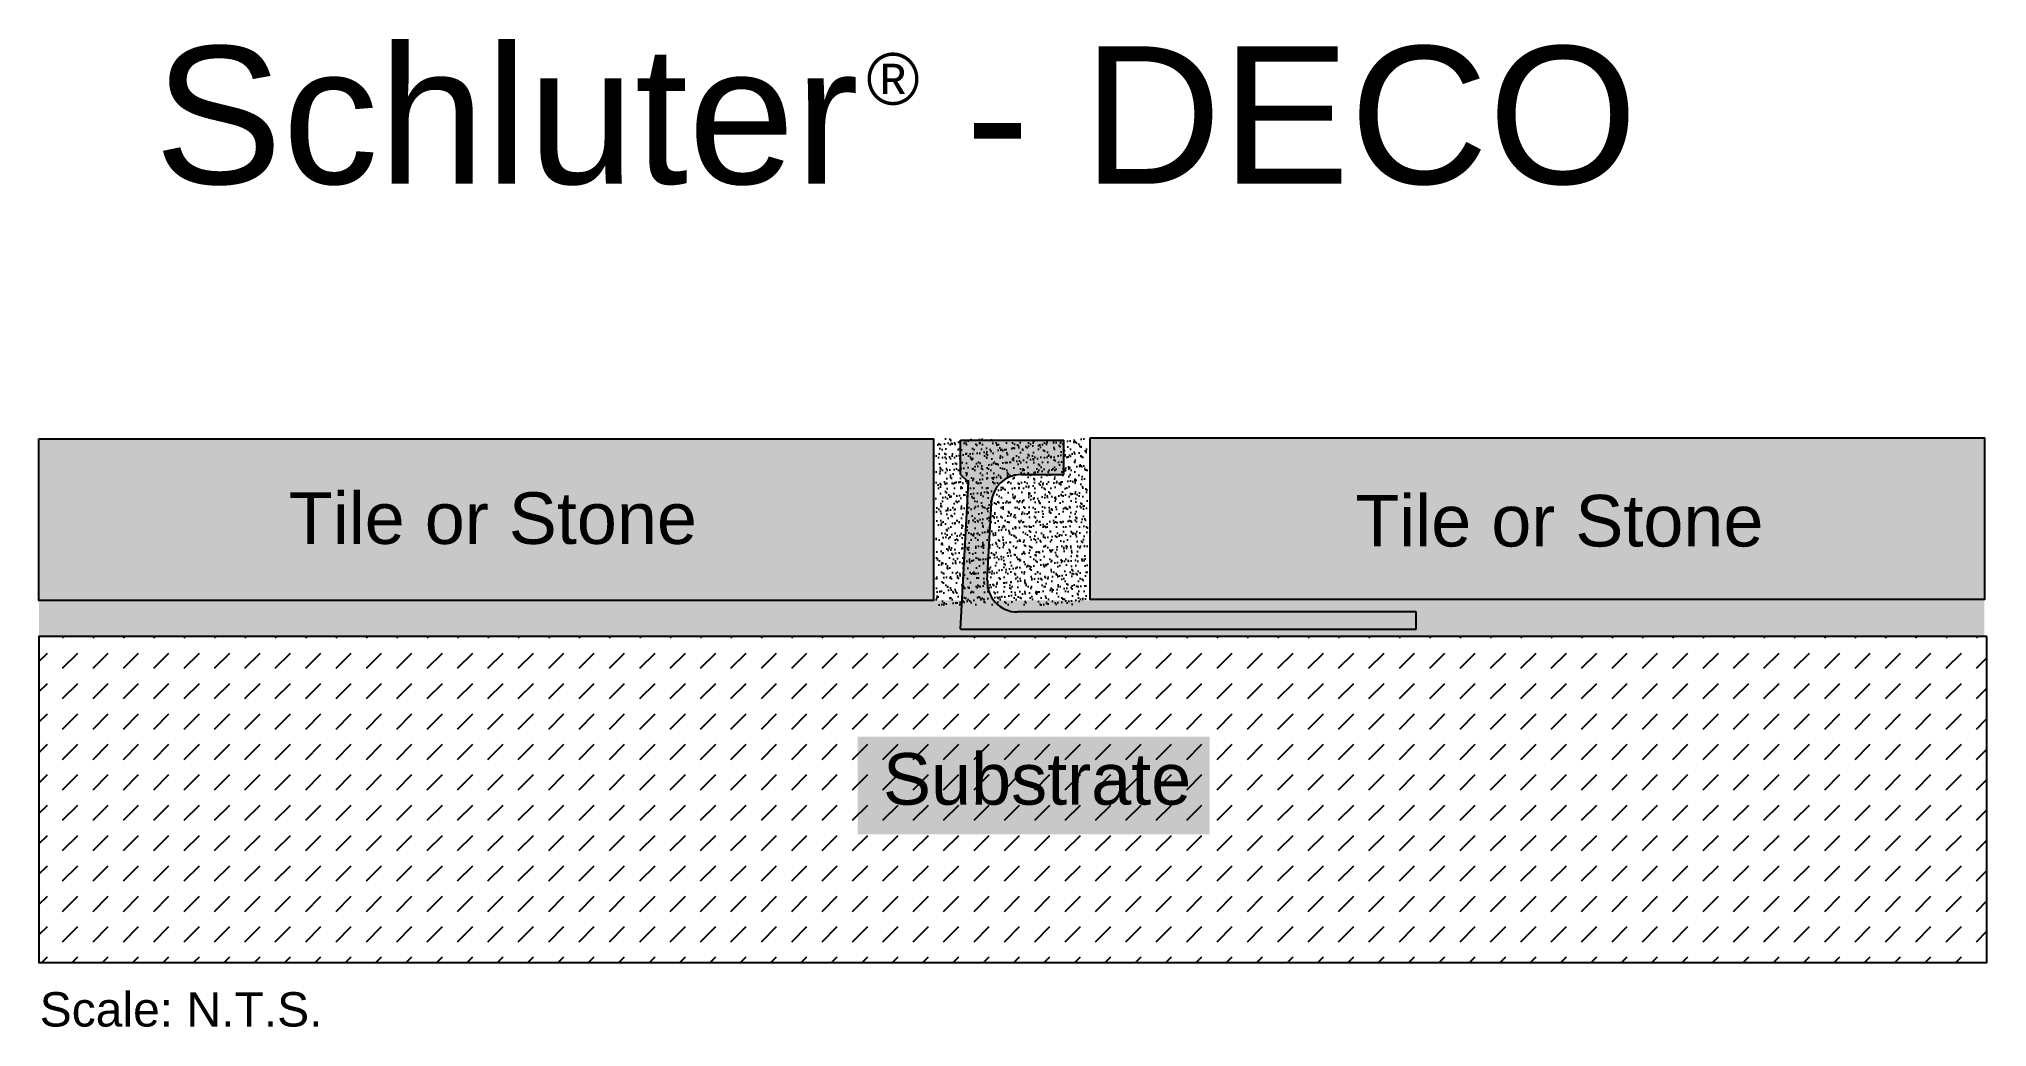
# Model space of a CAD drawing. Extents: x 106 to 220, y 230 to 288.
import ezdxf

# ---------------------------------------------------------------- set-up
doc = ezdxf.new("R2010")
doc.units = 0
doc.header["$MEASUREMENT"] = 0
doc.linetypes.add('VONLAYER', pattern=[0])
for name, color, linetype in [('Profil', 7, 'CONTINUOUS'), ('SCHLÜTER-DECO-E', 7, 'CONTINUOUS'), ('TEXT', 7, 'CONTINUOUS'), ('var4', 7, 'CONTINUOUS')]:
    doc.layers.add(name, color=color, linetype=linetype)
doc.styles.add('ARIAL', font='ARIAL.TTF')
doc.styles.add('STYLE1', font='ARIAL.TTF')

msp = doc.modelspace()

# ---------------------------------------------------------------- hatches: boundary and pattern name
at = {"layer": 'SCHLÜTER-DECO-E', "linetype": 'Continuous'}
for color, points in [(253, [(106.46, 264.38), (158.5, 264.38), (158.5, 254.97), (106.46, 254.97)]), (7, [(163.62, 262.3), (166.09, 262.3), (166.09, 264.3), (160.09, 264.3), (160.09, 262.3), (160.54, 261.85), (160.09, 253.3), (186.59, 253.3), (186.59, 254.3), (163.39, 254.3, -0.429634), (161.64, 256.14), (161.88, 260.64, -0.39896)]), (253, [(167.62, 264.44), (219.66, 264.44), (219.66, 255.02), (167.62, 255.02)])]:
    msp.add_hatch(color=color, dxfattribs=at).paths.add_polyline_path(points)
h = msp.add_hatch(dxfattribs=at)
h.set_pattern_fill('AR-SAND', scale=0.3, style=0)
h.paths.add_polyline_path([(158.65, 264.38), (167.47, 264.38), (167.47, 254.67), (158.65, 254.67)])
h = msp.add_hatch(dxfattribs=at)
h.set_pattern_fill('AR-SAND', scale=0.3, style=0)
h.paths.add_polyline_path([(106.46, 254.97), (219.66, 254.97), (219.66, 252.88), (106.46, 252.88)])
h = msp.add_hatch(dxfattribs=at)
h.set_pattern_fill('DASH', scale=10, angle=45, style=0)
h.paths.add_polyline_path([(219.81, 252.88), (106.46, 252.88), (106.46, 233.9), (219.81, 233.9)])
at = {"layer": 'SCHLÜTER-DECO-E', "linetype": 'Continuous', "true_color": 0xffffff}
msp.add_hatch(color=7, dxfattribs=at).paths.add_polyline_path([(154.09, 247.05), (174.58, 247.05), (174.58, 241.37), (154.09, 241.37)])

# ---------------------------------------------------------------- linework, layer by layer
at = {"layer": 'Profil'}
for p, q in [((160.09, 264.3), (166.09, 264.3)), ((160.09, 262.3), (160.09, 264.3)), ((166.09, 262.3), (166.09, 264.3)), ((160.09, 262.3), (160.54, 261.85)), ((163.62, 262.3), (166.09, 262.3)), ((160.09, 253.3), (160.54, 261.85)), ((161.64, 256.14), (161.88, 260.64)), ((186.59, 254.3), (163.39, 254.3)), ((186.59, 253.3), (186.59, 254.3)), ((160.09, 253.3), (186.59, 253.3))]:
    msp.add_line(p, q, dxfattribs=at)
for centre, start, end in [((163.62, 260.55), 90, 177), ((163.39, 256.05), 177, 270)]:
    msp.add_arc(centre, 1.75, start, end, dxfattribs=at)
at = {"layer": 'SCHLÜTER-DECO-E', "color": 1, "linetype": 'Continuous'}
for points in [[(106.46, 264.38), (158.5, 264.38), (158.5, 254.97), (106.46, 254.97)], [(167.62, 264.44), (219.66, 264.44), (219.66, 255.02), (167.62, 255.02)]]:
    msp.add_lwpolyline(points, close=True, dxfattribs=at)
at = {"layer": 'SCHLÜTER-DECO-E', "color": 7, "linetype": 'Continuous'}
msp.add_lwpolyline([(219.81, 252.88), (106.46, 252.88), (106.46, 233.9), (219.81, 233.9)], close=True, dxfattribs=at)

# ---------------------------------------------------------------- texts
at = {"layer": 'TEXT', "color": 7, "linetype": 'Continuous', "style": 'STYLE1'}
for s, height, p in [('Schluter  - DECO', 8, (113.17, 279.21)), ('®', 3, (154.61, 283.81)), ('Tile or Stone', 3, (120.99, 258.26)), ('Tile or Stone', 3, (183.05, 258.11)), ('Substrate', 3, (155.57, 243.09))]:
    msp.add_text(s, height=height, dxfattribs=at).set_placement(p)
at = {"layer": 'var4', "linetype": 'VONLAYER', "style": 'ARIAL'}
msp.add_text('Scale: N.T.S.', height=2, dxfattribs=at).set_placement((106.5, 230.18))

doc.saveas('drawing.dxf')
